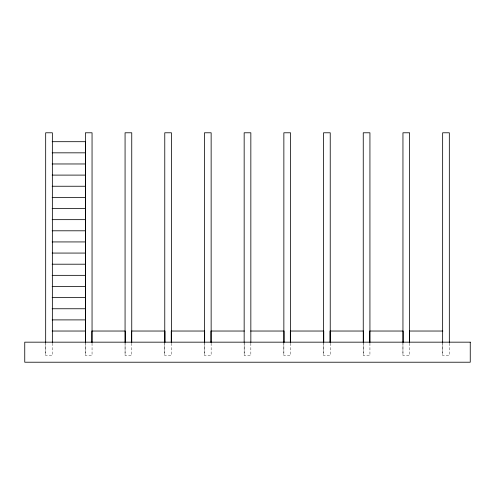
<?xml version="1.0" encoding="UTF-8"?>
<svg xmlns="http://www.w3.org/2000/svg" width="495" height="495" viewBox="0 0 495 495"><rect width="100%" height="100%" fill="white"/><g stroke="black" fill="none" stroke-linecap="round" stroke-linejoin="round"><path stroke-width="0.37" stroke-dasharray="2.48 1.86" d="M52.359 343.159L52.359 355.534L45.682 355.534L45.682 343.654M92.051 343.159L92.051 355.534L85.381 355.534L85.381 343.654M131.75 343.159L131.75 355.534L125.074 355.534L125.08 343.654M171.449 343.159L171.449 355.534L164.773 355.534L164.773 343.654M211.142 343.159L211.142 355.534L204.472 355.534L204.472 343.654M250.841 343.159L250.841 355.534L244.165 355.534L244.171 343.654M290.54 343.159L290.54 355.534L283.864 355.534L283.864 343.654M330.233 343.159L330.233 355.534L323.563 355.534L323.563 343.654M369.932 343.159L369.932 355.534L363.256 355.534L363.262 343.654M409.631 343.159L409.631 355.534L402.955 355.534L402.955 343.654M449.324 343.159L449.324 355.534L442.654 355.534L442.654 343.654M442.641 343.159L442.641 355.534M402.949 343.159L402.949 355.534M363.25 343.159L363.25 355.534M323.551 343.159L323.551 355.534M283.858 343.159L283.858 355.534M244.159 343.159L244.159 355.534M204.46 343.159L204.46 355.534M164.767 343.159L164.767 355.534M125.068 343.159L125.068 355.534M85.369 343.159L85.369 355.534M45.676 343.159L45.676 355.534"/><path stroke-width="0.74" d="M52.154 141.694L85.567 141.694L85.567 342.169M52.154 152.831L85.567 152.831M52.154 163.969L85.567 163.969M52.154 175.106L85.567 175.106M52.154 186.244L85.567 186.244M52.154 197.381L85.567 197.381M52.154 208.519L85.567 208.519M52.154 219.656L85.567 219.656M52.154 230.794L85.567 230.794M52.154 241.931L85.567 241.931M52.154 253.069L85.567 253.069M52.154 264.206L85.567 264.206M52.154 275.344L85.567 275.344M52.154 286.481L85.567 286.481M52.154 297.619L85.567 297.619M52.154 308.756L85.567 308.756M52.154 319.894L85.567 319.894M52.154 331.031L85.567 331.031M244.357 331.031L210.944 331.031L210.944 342.169M250.643 331.031L284.056 331.031L284.056 342.169M442.846 331.031L409.433 331.031L409.433 342.169M449.324 342.385L449.324 132.784L442.654 132.784L442.641 342.385M409.631 342.385L409.631 132.784L402.955 132.784L402.949 342.385M403.147 342.169L403.147 331.031L369.734 331.031L369.734 342.169M369.932 342.385L369.932 132.784L363.256 132.784L363.25 342.385M363.448 342.169L363.448 331.031L330.035 331.031L330.035 342.169M330.233 342.385L330.233 132.784L323.563 132.784L323.551 342.385M323.755 342.169L323.755 331.031L290.342 331.031L290.342 342.169M290.54 342.385L290.54 132.784L283.864 132.784L283.858 342.385M250.841 342.385L250.841 132.784L244.165 132.784L244.159 342.385M211.142 342.385L211.142 132.784L204.472 132.784L204.46 342.385M204.658 342.169L204.658 331.031L171.245 331.031L171.245 342.169M171.449 342.385L171.449 132.784L164.773 132.784L164.767 342.385M164.965 342.169L164.965 331.031L131.552 331.031L131.552 342.169M131.75 342.385L131.75 132.784L125.074 132.784L125.068 342.385M125.266 342.169L125.266 331.031L91.853 331.031L91.853 342.169M92.051 342.385L92.051 132.784L85.381 132.784L85.369 342.385M52.359 342.385L52.359 132.784L45.682 132.784L45.676 342.385M470.25 342.169L24.75 342.169L24.75 362.216L470.25 362.216L470.25 342.169"/></g></svg>
